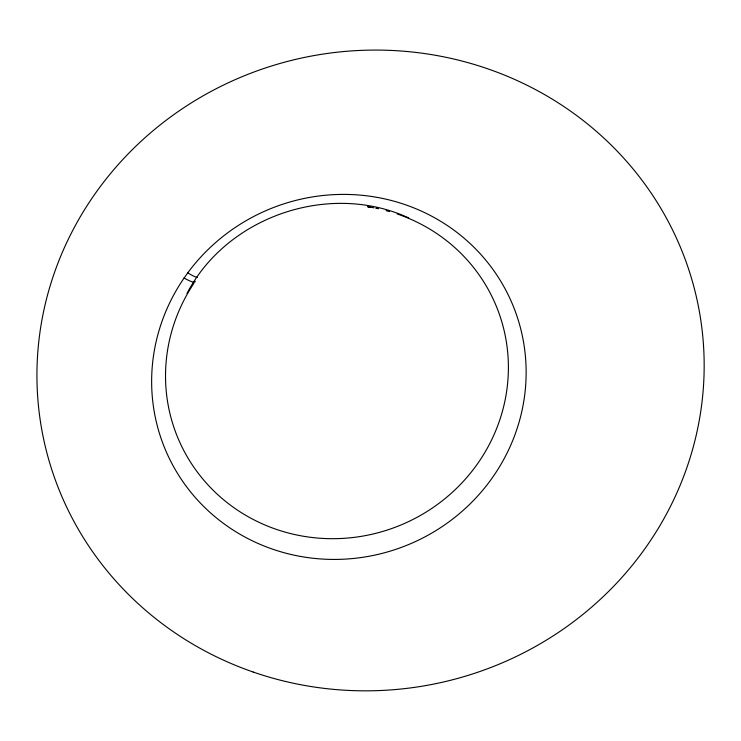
<?xml version="1.0" encoding="UTF-8"?>
<svg xmlns="http://www.w3.org/2000/svg" width="741" height="741" viewBox="0 0 741 741"><rect width="100%" height="100%" fill="white"/><g stroke="black" fill="none" stroke-linecap="round" stroke-linejoin="round"><path stroke-width="1.11" d="M186.982 293.417C227.218 216.177 329.606 181.443 408.615 217.882M184.083 278.005L187.751 272.855A188.186 181.564 -22.1 0 1 509.345 297.234A188.186 181.564 -22.1 0 1 322.909 559.094A188.186 181.564 -22.1 0 1 184.092 278.014A21.869 3.344 34.3 0 0 195.078 281.561L195.281 281.256M370.38 207.1L368.157 206.795L373.797 207.813M367.814 206.813L369.815 207.128M367.768 206.683L369.787 207.054M376.058 208.23L378.327 208.647L376.15 208.24M386.117 210.639L389.433 211.583M397.157 213.954A172.301 166.077 -22 0 1 492.524 437.996A172.301 166.077 -22 0 1 253.487 519.598A172.301 166.077 -22 0 1 193.873 283.358M197.301 277.403A21.85 3.177 36.2 0 1 187.751 272.855M253.163 672.031A334.061 319.917 -10.3 0 0 699.689 313.332A334.061 319.917 -10.3 0 0 158.787 126.016A334.061 319.917 -10.3 0 0 253.163 672.031"/></g></svg>
